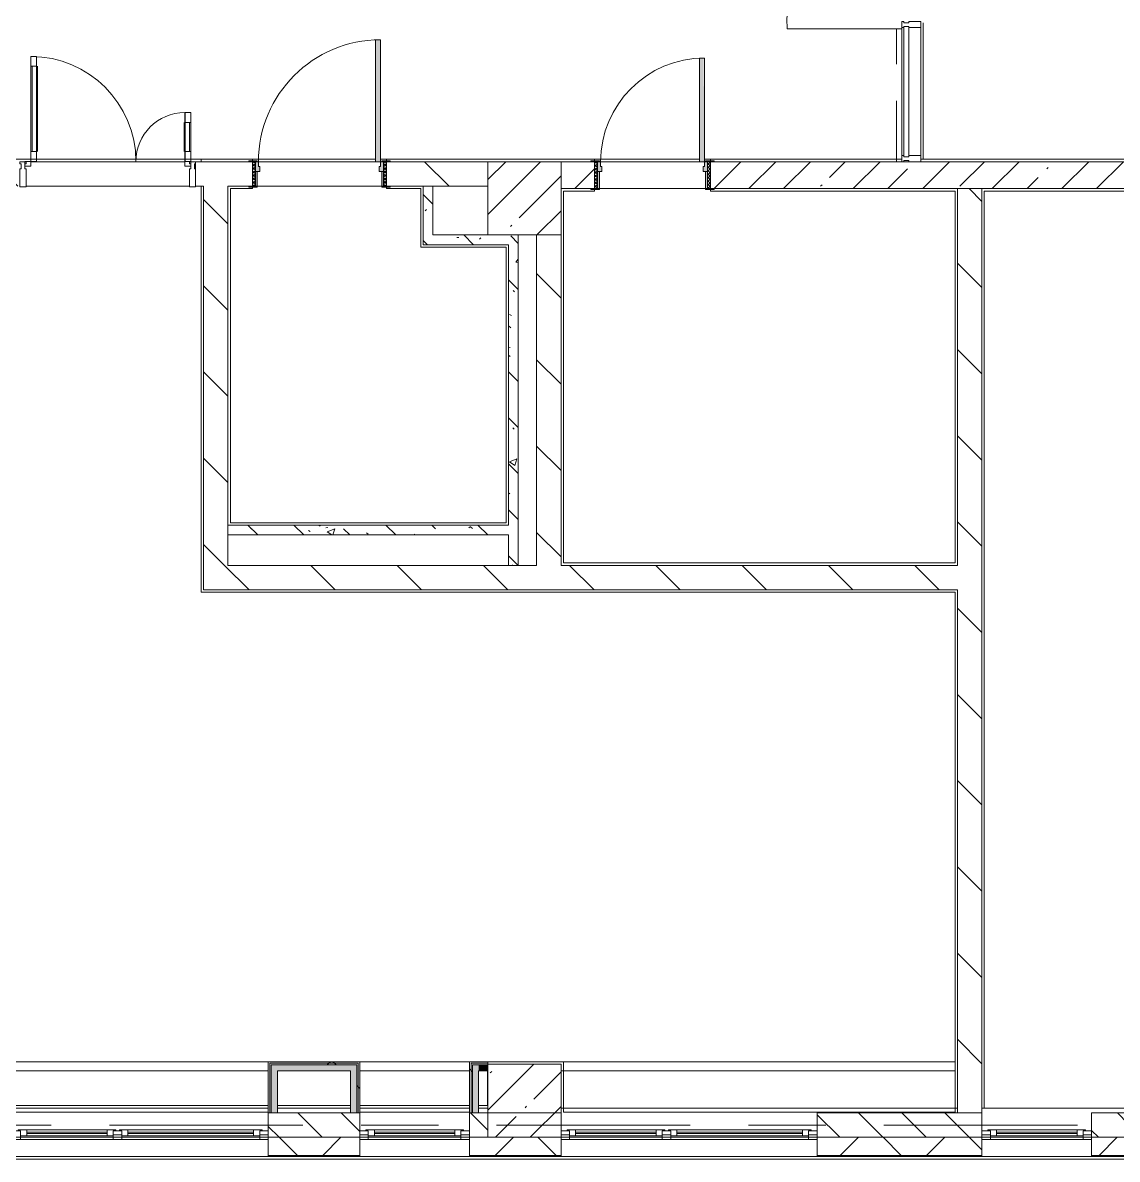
# Model space of a CAD drawing. Header units: millimetres. Extents: x 81425 to 274970, y -8553 to 29000.
# Drawn here: x 160808 to 169780, y -280 to 9040 of the extents above; entities that cross this region are included whole.
import ezdxf

# ---------------------------------------------------------------- set-up
doc = ezdxf.new("R2010")
doc.units = ezdxf.units.MM
doc.linetypes.add('200_ШТРИХ__ш1_п0_6_', pattern=[800, 500, -300])
doc.linetypes.add('Осевая', pattern=[3175, 635, -476.25, 1587.5, -476.25])
for name, color, linetype, lineweight, true_color in [('A-DETL-GENF-2', 7, 'Continuous', 5, 0xaaaaaa), ('A-DOOR-5', 7, 'Continuous', 5, 0xe2e2e2), ('A-DOOR-6', 7, 'Continuous', 5, 0xaaaaaa), ('A-DOOR-FRAM-3', 7, 'Continuous', 5, 0xe2e2e2), ('A-DOOR-FRAM-4', 7, 'Continuous', 5, 0xaaaaaa), ('A-FLOR-2', 7, 'Continuous', 5, 0xaaaaaa), ('I-WALL-1', 7, 'Continuous', 5, 0xe7e7e7), ('I-WALL-5', 7, 'Continuous', 5, 0x787878)]:
    doc.layers.add(name, color=color, linetype=linetype, lineweight=lineweight, true_color=true_color)
for name, color, linetype, lineweight in [('A-DETL-MBND-1', 7, '200_ШТРИХ__ш1_п0_6_', 9), ('A-GLAZ-3', 7, 'Continuous', 5), ('A-GLAZ-CURT-2', 7, 'Continuous', 5), ('A-GLAZ-CWMG-2', 7, 'Continuous', 5), ('A-WALL', 7, 'Continuous', 9), ('A-WALL-7', 7, 'Continuous', 5), ('I-WALL-3', 7, 'Continuous', 5), ('S-COLS-1', 7, 'Continuous', 5), ('Оси-2', 7, 'Осевая', 9)]:
    doc.layers.add(name, color=color, linetype=linetype, lineweight=lineweight)
pattern_1 = [(135, (147960.1, 0), (-353.553, -353.553), [])]
pattern_2 = [(135, (147960.1, 0), (-377.17, -377.17), [533.4, -88.9, 17.78, -88.9]), (135, (147960.1, 376.94), (-377.17, -377.17), []), (50, (147960.1, 0), (637.645, -55.787), [66.675, -733.425]), (355, (147960.1, 0), (-123.35, 668.7), [53.34, -586.74]), (100.451, (148013.2, -4.65), (514.299, 612.908), [56.665, -623.315]), (46.184, (147960.1, 177.8), (948.776, -147.15), [100.01, -1100.137]), (96.636, (148039.1, 165.5), (830.91, 865.997), [85, -934.973]), (351.184, (147960.1, 177.8), (830.92, 865.99), [80.01, -880.11]), (21, (148049, 133.35), (530.65, -357.928), [66.675, -733.425]), (326, (148049, 133.35), (216.308, 644.658), [53.34, -586.74]), (71.451, (148093.2, 103.5), (746.96, 286.724), [56.665, -623.315]), (37.5, (147960.08, 0), (10.8105, 295.9426), [16.764, -562.864, 16.764, -578.866, -588.962]), (37.5, (147960.08, 0), (10.8105, 295.9426), [-1175.258, 16.764, -572.198]), (7.5, (147960.08, 0), (233.869, 350.632), [16.764, -322.834, 16.764, -549.529, -224.472]), (7.5, (147960.08, 0), (233.869, 350.632), [-905.891, 16.764, -207.708]), (327.5, (147761.83, 0), (474.5678, -20.0513), [16.764, -205.486, 16.764, -676.656, -920.115]), (327.5, (147761.83, 0), (474.5678, -20.0513), [-915.67, 16.764, -903.351]), (317.5, (147672.93, 0), (518.452, 88.993), [16.764, -272.161, 16.764, -443.738, -653.415]), (317.5, (147672.93, 0), (518.452, 88.993), [-749.427, 16.764, -636.651])]
pattern_3 = [(45, (147960.08, 0), (-285.123, 285.123), []), (45, (148245.2, 0), (-285.123, 285.123), [504.031, -100.806, 16.764, -84.042])]
pattern_4 = [(45, (147960.1, 0), (-530.33, 530.33), []), (135, (147960.1, 0), (-530.33, -530.33), [])]

# ---------------------------------------------------------------- blocks, each defined once
blk = doc.blocks.new('120_Окно_СКБ_2Ст - 120_Окно_СКБ_2Ст 2100х2500 _мал створка справа_-22445857-1_8_3_птичка')
at = {"layer": 'A-GLAZ-3'}
for p, q in [((-1050, -127), (-1050, -57)), ((-1050, -57), (-980, -57)), ((1050, -57), (-1050, -57)), ((-980, -57), (-980, -127)), ((150, -87), (-980, -87)), ((-980, -87), (-980, -127)), ((-930, -137), (-930, -87)), ((100, -137), (100, -87)), ((150, -127), (150, -57)), ((150, -57), (220, -57)), ((150, -127), (150, -87)), ((220, -57), (220, -127)), ((980, -87), (220, -87)), ((220, -87), (220, -127)), ((270, -137), (270, -87)), ((930, -137), (930, -87)), ((980, -127), (980, -57)), ((980, -57), (1050, -57)), ((980, -127), (980, -87)), ((1050, -57), (1050, -127)), ((-980, -127), (-1050, -127)), ((-1050, -127), (-1000, -127)), ((-980, -127), (-1000, -127)), ((-1000, -127), (-1000, -137)), ((-1000, -137), (170, -137)), ((170, -137), (-1000, -137)), ((-930, -107), (100, -107)), ((100, -117), (-930, -117)), ((220, -127), (150, -127)), ((170, -127), (150, -127)), ((170, -127), (200, -127)), ((170, -137), (170, -127)), ((220, -127), (200, -127)), ((200, -127), (200, -137)), ((200, -137), (1000, -137)), ((1000, -137), (200, -137)), ((270, -107), (930, -107)), ((930, -117), (270, -117)), ((1050, -127), (980, -127)), ((1000, -127), (980, -127)), ((1000, -127), (1050, -127)), ((1000, -137), (1000, -127))]:
    blk.add_line(p, q, dxfattribs=at)
blk = doc.blocks.new('Прямоугольный импост - Импост структурный с накладкой - 160мм Темный-30756008-1_8_3_птичка')
at = {"layer": 'A-GLAZ-CWMG-2'}
for p, q in [((-50, 0), (-50, 17)), ((-50, 17), (0, 17)), ((-40, 0), (-50, 0)), ((-40, -40), (-40, 0)), ((0, 0), (-10, 0)), ((-10, 0), (-10, -40)), ((0, 17), (0, 0)), ((-50, -140), (-50, -40)), ((-50, -40), (-40, -40)), ((-10, -40), (0, -40)), ((0, -40), (0, -140)), ((0, -140), (-50, -140))]:
    blk.add_line(p, q, dxfattribs=at)
blk = doc.blocks.new('Системная панель - Стекло - 40мм-31920837-1_8_3_птичка')
at = {"layer": 'A-GLAZ-CURT-2'}
for p, q in [((535, 40), (-535, 40)), ((-535, 40), (-535, 0)), ((-535, 0), (535, 0)), ((535, 0), (535, 40))]:
    blk.add_line(p, q, dxfattribs=at)
blk = doc.blocks.new('Прямоугольный импост - Импост структурный с накладкой - 160мм Темный-31920697-1_8_3_птичка')
at = {"layer": 'A-GLAZ-CWMG-2'}
for p, q in [((20053.3, 7950), (20053.3, 9000)), ((20210.3, 7950), (20210.3, 9000))]:
    blk.add_line(p, q, dxfattribs=at)
blk = doc.blocks.new('Прямоугольный импост - Импост структурный с накладкой - 160мм Темный-30755591-1_8_3_птичка')
at = {"layer": 'A-GLAZ-CWMG-2'}
for p, q in [((-25, 0), (-25, 17)), ((-25, 17), (25, 17)), ((-15, 0), (-25, 0)), ((-15, -40), (-15, 0)), ((25, 0), (15, 0)), ((15, 0), (15, -40)), ((25, 17), (25, 0)), ((-25, -140), (-25, -40)), ((-25, -40), (-15, -40)), ((15, -40), (25, -40)), ((25, -40), (25, -140)), ((25, -140), (-25, -140))]:
    blk.add_line(p, q, dxfattribs=at)
blk = doc.blocks.new('120_Окно_СКБ_1Ст - 120_Окно_СКБ_1Ст 900х2500_h_-V85-1_8_3_птичка')
at = {"layer": 'A-GLAZ-3'}
for p, q in [((-450, -127), (-450, -57)), ((-450, -57), (-380, -57)), ((450, -57), (-450, -57)), ((-380, -57), (-380, -127)), ((380, -87), (-380, -87)), ((-380, -87), (-380, -127)), ((-330, -137), (-330, -87)), ((330, -137), (330, -87)), ((380, -127), (380, -57)), ((380, -57), (450, -57)), ((380, -127), (380, -87)), ((450, -57), (450, -127)), ((-380, -127), (-450, -127)), ((-450, -127), (-400, -127)), ((-380, -127), (-400, -127)), ((-400, -127), (-400, -137)), ((-400, -137), (400, -137)), ((400, -137), (-400, -137)), ((-330, -107), (330, -107)), ((330, -117), (-330, -117)), ((450, -127), (380, -127)), ((400, -127), (380, -127)), ((400, -127), (450, -127)), ((400, -137), (400, -127))]:
    blk.add_line(p, q, dxfattribs=at)
blk = doc.blocks.new('BSC_Колонна _Прямоугольная - 600х600-V175-1_8_3_птичка')
at = {"layer": 'S-COLS-1'}
h = blk.add_hatch(dxfattribs=at)
h.set_pattern_fill('FP_190', color=256, style=0, pattern_type=2)
h.set_pattern_definition([(45, (-16960, -7600), (-285.123, 285.123), []), (45, (-16674.88, -7600), (-285.123, 285.123), [504.031, -100.806, 16.764, -84.042])])
h.paths.add_polyline_path([(100, -300), (300, -300), (300, 300), (-300, 300), (-300, -300)])
for p, q in [((300, 300), (-300, 300)), ((-300, 300), (-300, -300)), ((300, -300), (300, 300)), ((-300, -300), (300, -300))]:
    blk.add_line(p, q, dxfattribs=at)
blk = doc.blocks.new('110_Дверь_СКБ_1Ст_Внутренняя1 - Д-7_л__950x2100h_Туалет-21784696-1_8_3_птичка')
at = {"layer": 'A-DOOR-5'}
h = blk.add_hatch(color=256, dxfattribs=at)
h.paths.add_polyline_path([(-422.5, 30), (-402.5, 30), (-402.5, 70), (-412.5, 70), (-412.5, 110), (-437.5, 108), (-437.5, 30)])
h.paths.add_polyline_path([(447.5, 30), (462.5, 30), (462.5, 110), (437.5, 110), (437.5, 70), (427.5, 70), (427.5, 30), (437.5, 30)])
at = {"layer": 'A-DOOR-6'}
h = blk.add_hatch(dxfattribs=at)
h.set_pattern_fill('FP_132', color=256, style=0, pattern_type=2)
h.set_pattern_definition([(135, (1826.41, 174.685), (-14.14214, -14.14214), []), (225, (1826.41, 174.685), (14.14214, -14.14214), [])])
h.paths.add_polyline_path([(473.5, -110), (487.5, -110), (487.5, 110), (462.5, 110), (462.5, -110)])
at = {"layer": 'A-DOOR-FRAM-3'}
for points in [[(437.5, 110), (431.8, 960), (397.5, 960), (397.5, 110)], [(-462.5, 110), (-422.5, 110), (-422.5, 118), (-492.5, 117.6), (-492.5, 110), (-477.4, 110)], [(487.5, 110), (517.5, 110), (517.5, 118), (447.5, 118), (447.5, 110), (473.5, 110)], [(-422.5, -110), (-422.5, 30), (-437.5, 30), (-437.5, -110)], [(462.5, -110), (462.5, 30), (447.5, 30), (447.5, -110)], [(-462.5, -118), (-422.5, -118), (-422.5, -110), (-492.5, -110), (-492.5, -118)], [(517.5, -118), (517.5, -110), (447.5, -110), (447.5, -118), (487.5, -118)]]:
    blk.add_hatch(color=256, dxfattribs=at).paths.add_polyline_path(points)
at = {"layer": 'A-DOOR-FRAM-4'}
h = blk.add_hatch(dxfattribs=at)
h.set_pattern_fill('FP_133', color=256, style=0, pattern_type=2)
h.set_pattern_definition([(45, (-296.384, 174.685), (-14.1421, 14.1421), []), (135, (-296.384, 174.685), (-14.1421, -14.1421), [])])
h.paths.add_polyline_path([(-462.5, -110), (-437.5, -110), (-437.5, 110), (-462.5, 108)])
at = {"layer": 'A-DOOR-6'}
for p, q in [((437.5, 960), (397.5, 960)), ((397.5, 960), (397.5, 110)), ((437.5, 110), (437.5, 960)), ((397.5, 110), (437.5, 110))]:
    blk.add_line(p, q, dxfattribs=at)
blk.add_arc((437.5, 110), 850, 90, 180, dxfattribs=at)
at = {"layer": 'A-DOOR-FRAM-4'}
for p, q in [((-422.5, 118), (-492.5, 118)), ((-492.5, 118), (-492.5, 110)), ((-492.5, 110), (-422.5, 110)), ((-437.5, 110), (-462.5, 110)), ((-462.5, 110), (-462.5, -110)), ((-412.5, 110), (-437.5, 110)), ((-437.5, 110), (-437.5, 30)), ((-437.5, -110), (-437.5, 110)), ((-422.5, 110), (-437.5, 110)), ((-437.5, 110), (-437.5, 109)), ((-437.5, 109), (-422.5, 109)), ((-422.5, 110), (-422.5, 118)), ((-422.5, 109), (-422.5, 110)), ((-412.5, 70), (-412.5, 110)), ((437.5, 110), (437.5, 70)), ((462.5, 110), (437.5, 110)), ((517.5, 118), (447.5, 118)), ((447.5, 118), (447.5, 110)), ((462.5, 110), (447.5, 110)), ((447.5, 110), (447.5, 109)), ((447.5, 110), (517.5, 110)), ((447.5, 109), (462.5, 109)), ((462.5, 30), (462.5, 110)), ((487.5, 110), (462.5, 110)), ((462.5, 110), (462.5, -110)), ((462.5, 109), (462.5, 110)), ((487.5, -110), (487.5, 110)), ((517.5, 110), (517.5, 118)), ((-437.5, 30), (-402.5, 30)), ((-422.5, 30), (-437.5, 30)), ((-437.5, 30), (-437.5, -110)), ((-422.5, -110), (-422.5, 30)), ((-402.5, 70), (-412.5, 70)), ((-402.5, 30), (-402.5, 70)), ((437.5, 70), (427.5, 70)), ((427.5, 70), (427.5, 30)), ((427.5, 30), (462.5, 30)), ((462.5, 30), (447.5, 30)), ((447.5, 30), (447.5, -110)), ((462.5, -110), (462.5, 30)), ((-422.5, -110), (-492.5, -110)), ((-492.5, -110), (-492.5, -118)), ((-492.5, -118), (-422.5, -118)), ((-462.5, -110), (-437.5, -110)), ((-437.5, -110), (-422.5, -110)), ((-422.5, -118), (-422.5, -110)), ((447.5, -110), (462.5, -110)), ((517.5, -110), (447.5, -110)), ((447.5, -110), (447.5, -118)), ((447.5, -118), (517.5, -118)), ((462.5, -110), (487.5, -110)), ((517.5, -118), (517.5, -110))]:
    blk.add_line(p, q, dxfattribs=at)
blk = doc.blocks.new('110_Дверь_СКБ_1Ст_Внутренняя1 - Д-4 1100x2100h_су мгн-V185-1_8_3_птичка')
at = {"layer": 'A-DOOR-5'}
h = blk.add_hatch(color=256, dxfattribs=at)
h.paths.add_polyline_path([(512.5, 20), (537.5, 20), (537.5, 100), (512.5, 100), (512.5, 60), (502.5, 60), (502.5, 20)])
h.paths.add_polyline_path([(-477.5, 20), (-477.5, 60), (-487.5, 60), (-487.5, 100), (-512.5, 100), (-512.5, 20), (-487.5, 20)])
at = {"layer": 'A-DOOR-6'}
h = blk.add_hatch(dxfattribs=at)
h.set_pattern_fill('FP_121', color=256, style=0, pattern_type=2)
h.set_pattern_definition([(135, (1751.41, 164.685), (-14.14214, -14.14214), []), (225, (1751.41, 164.685), (14.14214, -14.14214), [])])
h.paths.add_polyline_path([(562.5, -100), (562.5, 100), (537.5, 100), (537.5, -100)])
at = {"layer": 'A-DOOR-FRAM-3'}
for points in [[(512.5, 100), (512.5, 1100), (472.5, 1100), (472.5, 100)], [(-523, 100), (-497.5, 100), (-497.5, 108), (-567.5, 108), (-567.5, 100), (-537.5, 100)], [(537.5, 100), (592.5, 100), (592.5, 108), (522.5, 108), (522.5, 100)], [(-497.5, -100), (-497.5, 20), (-512.5, 20), (-512.5, -100)], [(522.5, -100), (537.5, -100), (537.5, 20), (522.5, 20)], [(-519.7, -108), (-497.5, -108), (-497.5, -100), (-567.5, -100), (-567.5, -108), (-536.7, -108)], [(562.5, -108), (592.5, -108), (592.5, -100), (522.5, -100), (522.5, -108), (537.5, -108)]]:
    blk.add_hatch(color=256, dxfattribs=at).paths.add_polyline_path(points)
at = {"layer": 'A-DOOR-FRAM-4'}
h = blk.add_hatch(dxfattribs=at)
h.set_pattern_fill('FP_122', color=256, style=0, pattern_type=2)
h.set_pattern_definition([(45, (-371.384, 164.685), (-14.1421, 14.1421), []), (135, (-371.384, 164.685), (-14.1421, -14.1421), [])])
h.paths.add_polyline_path([(-536.2, -100), (-512.5, -100), (-512.5, 100), (-537.5, 100), (-537.5, -100)])
at = {"layer": 'A-DOOR-6'}
for p, q in [((512.5, 1100), (472.5, 1100)), ((472.5, 1100), (472.5, 100)), ((512.5, 100), (512.5, 1100)), ((472.5, 100), (512.5, 100))]:
    blk.add_line(p, q, dxfattribs=at)
blk.add_arc((512.5, 100), 1000, 90, 180, dxfattribs=at)
at = {"layer": 'A-DOOR-FRAM-4'}
for p, q in [((-497.5, 108), (-567.5, 108)), ((-567.5, 108), (-567.5, 100)), ((-567.5, 100), (-497.5, 100)), ((-512.5, 100), (-537.5, 100)), ((-537.5, 100), (-537.5, -100)), ((-487.5, 100), (-512.5, 100)), ((-512.5, 100), (-512.5, 20)), ((-512.5, -100), (-512.5, 100)), ((-497.5, 100), (-512.5, 100)), ((-512.5, 100), (-512.5, 99)), ((-512.5, 99), (-497.5, 99)), ((-497.5, 100), (-497.5, 108)), ((-497.5, 99), (-497.5, 100)), ((-487.5, 60), (-487.5, 100)), ((512.5, 100), (512.5, 60)), ((537.5, 100), (512.5, 100)), ((592.5, 108), (522.5, 108)), ((522.5, 108), (522.5, 100)), ((537.5, 100), (522.5, 100)), ((522.5, 100), (522.5, 99)), ((522.5, 100), (592.5, 100)), ((522.5, 99), (537.5, 99)), ((537.5, 20), (537.5, 100)), ((562.5, 100), (537.5, 100)), ((537.5, 100), (537.5, -100)), ((537.5, 99), (537.5, 100)), ((562.5, -100), (562.5, 100)), ((592.5, 100), (592.5, 108)), ((-512.5, 20), (-477.5, 20)), ((-497.5, 20), (-512.5, 20)), ((-512.5, 20), (-512.5, -100)), ((-497.5, -100), (-497.5, 20)), ((-477.5, 60), (-487.5, 60)), ((-477.5, 20), (-477.5, 60)), ((512.5, 60), (502.5, 60)), ((502.5, 60), (502.5, 20)), ((502.5, 20), (537.5, 20)), ((537.5, 20), (522.5, 20)), ((522.5, 20), (522.5, -100)), ((537.5, -100), (537.5, 20)), ((-497.5, -100), (-567.5, -100)), ((-567.5, -100), (-567.5, -108)), ((-567.5, -108), (-497.5, -108)), ((-537.5, -100), (-512.5, -100)), ((-512.5, -100), (-497.5, -100)), ((-497.5, -108), (-497.5, -100)), ((522.5, -100), (537.5, -100)), ((592.5, -100), (522.5, -100)), ((522.5, -100), (522.5, -108)), ((522.5, -108), (592.5, -108)), ((537.5, -100), (562.5, -100)), ((592.5, -108), (592.5, -100))]:
    blk.add_line(p, q, dxfattribs=at)
blk = doc.blocks.new('Прямоугольный импост - Импост структурный с накладкой - 190мм-32633035-1_8_3_птичка')
at = {"layer": 'A-GLAZ-CWMG-2'}
for p, q in [((-50, 40), (-50, 190)), ((-50, 190), (0, 190)), ((0, 190), (0, 40)), ((-40, 40), (-50, 40)), ((-50, -17), (-50, 0)), ((-50, 0), (-40, 0)), ((-40, 0), (-40, 40)), ((-10, 40), (-10, 0)), ((0, 40), (-10, 40)), ((-10, 0), (0, 0)), ((0, 0), (0, -17)), ((0, -17), (-50, -17))]:
    blk.add_line(p, q, dxfattribs=at)
blk = doc.blocks.new('Дверь_Витражная_остекление_ - ВВ-6 остекление-32633143-1_8_3_птичка')
at = {"layer": 'A-DETL-GENF-2'}
for p, q in [((-630, 880), (-585, 880)), ((-630, 880), (-630, 20)), ((-585, 880), (-630, 880)), ((-630, 880), (-630, 20)), ((-585, 880), (-585, 20)), ((-585, 20), (-585, 880)), ((-630, 800), (-585, 800)), ((-620, 800), (-620, 100)), ((-576, 800), (-576, 100)), ((680, 420), (635, 420)), ((635, 420), (635, 20)), ((680, 420), (635, 420)), ((635, 420), (635, 20)), ((680, 420), (680, 20)), ((680, 20), (680, 420)), ((626, 340), (626, 100)), ((680, 340), (635, 340)), ((670, 340), (670, 100)), ((-630, 100), (-585, 100)), ((680, 100), (635, 100)), ((-585, 20), (-630, 20)), ((-630, 20), (-585, 20))]:
    blk.add_line(p, q, dxfattribs=at)
at = {"layer": 'A-DOOR-6'}
for p, q in [((-630, 880), (-630, 20)), ((630, 420), (630, 20)), ((-630, 20), (-680, 20)), ((-680, 20), (-680, -20)), ((-630, -20), (-630, 20)), ((680, 20), (630, 20)), ((630, 20), (630, -20)), ((680, -20), (680, 20)), ((-680, -20), (-630, -20)), ((630, -20), (680, -20))]:
    blk.add_line(p, q, dxfattribs=at)
for centre, radius, start, end in [((-630, 20), 860, 360, 90), ((630, 20), 400, 90, 180)]:
    blk.add_arc(centre, radius, start, end, dxfattribs=at)
blk = doc.blocks.new('Прямоугольный импост - Импост структурный с накладкой - 190мм-33226183-1_8_3_птичка')
at = {"layer": 'A-GLAZ-CWMG-2'}
for p, q in [((0, 190), (-50, 190)), ((-50, 190), (-50, 40)), ((0, 40), (0, 190)), ((-50, 40), (-40, 40)), ((-40, 0), (-50, 0)), ((-50, 0), (-50, -17)), ((-40, 40), (-40, 0)), ((-10, 0), (-10, 40)), ((-10, 40), (0, 40)), ((0, 0), (-10, 0)), ((0, -17), (0, 0)), ((-50, -17), (0, -17))]:
    blk.add_line(p, q, dxfattribs=at)
blk = doc.blocks.new('Зашивка приборов отопления19 - Зашивка приборов отопления-33282289-1_8_3_птичка')
at = {"layer": 'A-WALL-7'}
for p, q in [((12140, 520), (10058.6, 520)), ((10058.6, 520), (10058.6, 445)), ((10058.6, 445), (12140, 445)), ((12140, 445), (10060.9, 445)), ((10060.9, 445), (10060.9, 105)), ((10060.9, 105), (12140, 105))]:
    blk.add_line(p, q, dxfattribs=at)
blk = doc.blocks.new('Зашивка приборов отопления20 - Зашивка приборов отопления-33282357-1_8_3_птичка')
at = {"layer": 'A-WALL-7'}
for p, q in [((10960, 520), (10060, 520)), ((10060, 445), (10960, 445)), ((10960, 445), (10060.9, 445)), ((10060.9, 445), (10060.9, 105)), ((10060.9, 105), (10960, 105))]:
    blk.add_line(p, q, dxfattribs=at)
blk = doc.blocks.new('Зашивка приборов отопления21 - Зашивка приборов отопления-33282451-1_8_3_птичка')
at = {"layer": 'A-WALL-7'}
for p, q in [((13270.9, 520), (10060, 520)), ((10060, 520), (10060, 445)), ((13270.9, 445), (13270.9, 520)), ((10060, 445), (13270.9, 445)), ((13270.9, 445), (10060.9, 445)), ((10060.9, 445), (10060.9, 105)), ((13270.9, 105), (13270.9, 445)), ((10060.9, 105), (13270.9, 105))]:
    blk.add_line(p, q, dxfattribs=at)

msp = doc.modelspace()

# ---------------------------------------------------------------- hatches: boundary and pattern name
at = {"layer": 'A-WALL-7'}
h = msp.add_hatch(dxfattribs=at)
h.set_pattern_fill('FP_94', color=256, style=0, pattern_type=2)
h.set_pattern_definition([(135, (147960.08, 0), (-176.7767, -176.7767), [])])
h.paths.add_polyline_path([(154790.1, -100), (155620.1, -100), (155620.1, 100), (154790.1, 100), (154790.1, -80)])
h.paths.add_polyline_path([(169870.1, -100), (169870.1, 100), (169570.1, 100), (169570.1, -100)])
h.paths.add_polyline_path([(175270.1, -100), (176269.8, -100), (176269.8, 100), (175270.1, 100), (175270.1, -80)])
h.paths.add_polyline_path([(157119.8, -100), (157870.1, -100), (157870.1, 100), (157119.8, 100), (157119.8, -80)])
h.paths.add_polyline_path([(160120.1, -100), (160120.1, 100), (159970.1, 100), (159970.1, -100)])
h.paths.add_polyline_path([(168450.1, -100), (168670.1, -100), (168670.1, 100), (167320.1, 100), (167320.1, -100), (167355.3, -100)])
h.paths.add_polyline_path([(174370.1, -100), (174370.1, 100), (174120.1, 100), (174120.1, -100)])
h.paths.add_polyline_path([(163570.1, -100), (163570.1, 100), (162820.1, 100), (162820.1, -100)])
h.paths.add_polyline_path([(164470.1, -100), (164620.1, -94.4), (164620.1, 100), (164470.1, 100), (164470.1, -80)])
h.paths.add_polyline_path([(170595.1, -100), (170595.1, 100), (170470.1, 100), (170470.1, -100)])
h.paths.add_polyline_path([(173395.1, -100), (173520.1, -100), (173520.1, 100), (173395.1, 100), (173395.1, -80)])
h = msp.add_hatch(dxfattribs=at)
h.set_pattern_fill('FP_83', color=256, style=0, pattern_type=2)
h.set_pattern_definition([(45, (147960.1, 0), (-353.5534, 353.5534), []), (135, (147960.1, 0), (-353.5534, -353.5534), [])])
h.paths.add_polyline_path([(223653.9, -250), (223660.1, -250), (223660.1, -100), (221940.1, -100), (221940.1, -250), (223652.1, -250)])
h.paths.add_polyline_path([(215688, -250), (218620.1, -250), (218620.1, -100), (215020.1, -100), (215020.1, -250)])
h.paths.add_polyline_path([(220196.1, -250), (220240.1, -250), (220240.1, -100), (219520.1, -101.8), (219520.1, -250), (220040.1, -250)])
h.paths.add_polyline_path([(209570.1, -250), (209570.1, -100), (208870.1, -100), (208870.1, -250), (209181.7, -250)])
h.paths.add_polyline_path([(211670.1, -250), (212220.1, -250), (212220.1, -100), (211670.1, -100), (211670.1, -121.3)])
h.paths.add_polyline_path([(207970.1, -250), (207970.1, -100), (207220.1, -100), (207220.1, -250)])
h.paths.add_polyline_path([(205120.1, -250), (205120.1, -100), (204370.1, -100), (204370.1, -250), (204534.3, -250)])
h.paths.add_polyline_path([(213120.1, -250), (214120.1, -250), (214120.1, -100), (213120.1, -100), (213120.1, -118)])
h.paths.add_polyline_path([(199831.6, -250), (201270.1, -250), (201270.1, -100), (199831.6, -100), (199831.6, -150.7)])
h.paths.add_polyline_path([(197731.6, -250), (197731.6, -100), (197020.1, -100), (197020.1, -250), (197098.5, -250)])
h.paths.add_polyline_path([(196120.1, -250), (196120.1, -100), (195370.1, -100), (195370.1, -250)])
h.paths.add_polyline_path([(192270.1, -250), (192270.1, -100), (190697.6, -100), (190697.6, -250), (191521.6, -250)])
h.paths.add_polyline_path([(188597.6, -250), (188597.6, -100), (187900.1, -100), (187900.1, -250)])
h.paths.add_polyline_path([(187000.1, -250), (187000.1, -100), (185950.1, -100), (185950.1, -250), (186874.3, -250)])
h.paths.add_polyline_path([(185050.1, -250), (185050.1, -100), (183930.1, -100), (183930.1, -250), (185015.3, -250)])
h.paths.add_polyline_path([(181830.1, -250), (181830.1, -100), (180970.1, -100), (180970.1, -250)])
h.paths.add_polyline_path([(178170.1, -250), (178170.1, -100), (177169.8, -100), (177169.8, -250), (177579.5, -250)])
h.paths.add_polyline_path([(176269.8, -250), (176269.8, -100), (175270.1, -100), (175270.1, -250)])
h.paths.add_polyline_path([(169570.1, -250), (170595.1, -250), (170595.1, -100), (169570.1, -100), (169570.1, -226)])
h.paths.add_polyline_path([(163570.1, -250), (163570.1, -100), (162820.1, -100), (162820.1, -250)])
h.paths.add_polyline_path([(174370.1, -250), (174370.1, -100), (173395.1, -100), (173395.1, -250), (173861.6, -250)])
h.paths.add_polyline_path([(164470.1, -250), (165220.1, -250), (165220.1, -100), (164470.1, -100), (164470.1, -238.7)])
h.paths.add_polyline_path([(167320.1, -250), (168670.1, -250), (168670.1, -100), (167320.1, -100), (167320.1, -231.6)])
h.paths.add_polyline_path([(148765.8, -250), (151690.1, -250), (151690.1, -100), (147700.1, -100), (147700.1, -250), (148070.1, -250)])
h.paths.add_polyline_path([(155620.1, -250), (156219.8, -250), (156219.8, -100), (154790.1, -100), (154790.1, -250), (155272.1, -250)])
h.paths.add_polyline_path([(159970.1, -250), (160720.1, -248), (160720.1, -100), (159970.1, -100), (159970.1, -249.9)])
h.paths.add_polyline_path([(157870.1, -250), (157870.1, -100), (157119.8, -100), (157119.8, -250), (157131, -250)])
at = {"layer": 'I-WALL-1'}
for points in [[(162845.1, 100), (162895.1, 100), (162895.1, 495), (162845.1, 495), (162845.1, 120)], [(162895.1, 445), (163545.1, 445), (163545.1, 495), (162895.1, 495)], [(164497.4, 100), (164545.1, 100), (164545.1, 495), (164495.1, 495), (164495.1, 100)], [(164620.1, 445), (164618.7, 495), (164545.1, 495), (164545.1, 445), (164618.7, 445)], [(163545.1, 100), (163545.1, 445), (163495.1, 445), (163495.1, 100)]]:
    msp.add_hatch(color=256, dxfattribs=at).paths.add_polyline_path(points)
at = {"layer": 'I-WALL-3'}
h = msp.add_hatch(dxfattribs=at)
h.set_pattern_fill('FP_93', color=256, style=0, pattern_type=2)
h.set_pattern_definition(pattern_1)
h.paths.add_polyline_path([(160720.1, 7700), (160785.1, 7700), (160785.1, 7900), (160720.1, 7900)])
h.paths.add_polyline_path([(162290.1, 7700), (162690.1, 7700), (162690.1, 7900), (162225.1, 7894.4), (162225.1, 7700), (162270.1, 7700)])
h.paths.add_polyline_path([(163820.1, 7700), (164620.1, 7700), (164620.1, 7900), (163790.1, 7900), (163790.1, 7700)])
h = msp.add_hatch(dxfattribs=at)
h.set_pattern_fill('FP_63', color=256, style=0, pattern_type=2)
h.set_pattern_definition(pattern_3)
h.paths.add_polyline_path([(168000.3, 7680), (169870.1, 7680), (169870.1, 7900), (166445.1, 7900), (166445.1, 7680), (167355.3, 7680)])
h.paths.add_polyline_path([(165220.1, 7680), (165495.1, 7680), (165495.1, 7900), (165220.1, 7900), (165220.1, 7841.3)])
h = msp.add_hatch(dxfattribs=at)
h.set_pattern_fill('FP_93', color=256, style=0, pattern_type=2)
h.set_pattern_definition(pattern_1)
h.paths.add_polyline_path([(162490.1, 4590), (162490.1, 7700), (162290.1, 7700), (162290.1, 4590), (162357.5, 4590)])
h = msp.add_hatch(dxfattribs=at)
h.set_pattern_fill('FP_93', color=256, style=0, pattern_type=2)
h.set_pattern_definition(pattern_1)
h.paths.add_polyline_path([(168670.1, 100), (168670.1, 7680), (168470.1, 7680), (168470.1, 100)])
h = msp.add_hatch(dxfattribs=at)
h.set_pattern_fill('FP_93', color=256, style=0, pattern_type=2)
h.set_pattern_definition(pattern_1)
h.paths.add_polyline_path([(165020.1, 4590), (165220.1, 4590), (165220.1, 7300), (165020.1, 7300), (165020.1, 4610)])
h = msp.add_hatch(dxfattribs=at)
h.set_pattern_fill('FP_93', color=256, style=0, pattern_type=2)
h.set_pattern_definition(pattern_1)
h.paths.add_polyline_path([(168450.1, 4390), (168470.1, 4390), (168470.1, 4590), (162290.1, 4590), (162290.1, 4390), (167355.3, 4390)])
h = msp.add_hatch(dxfattribs=at)
h.set_pattern_fill('FP_199', color=256, style=0, pattern_type=2)
h.set_pattern_definition(pattern_4)
h.paths.add_polyline_path([(162832.6, 507.5), (163570.1, 507.5), (163570.1, 520), (162832.6, 520)])
h = msp.add_hatch(dxfattribs=at)
h.set_pattern_fill('FP_199', color=256, style=0, pattern_type=2)
h.set_pattern_definition(pattern_4)
h.paths.add_polyline_path([(163557.6, 495), (163557.6, 507.5), (162845.1, 507.5), (162845.1, 495), (163545.1, 495)])
h = msp.add_hatch(dxfattribs=at)
h.set_pattern_fill('FP_199', color=256, style=0, pattern_type=2)
h.set_pattern_definition(pattern_4)
h.paths.add_polyline_path([(163557.6, 100), (163557.6, 495), (163545.1, 495), (163545.1, 100)])
h = msp.add_hatch(dxfattribs=at)
h.set_pattern_fill('FP_199', color=256, style=0, pattern_type=2)
h.set_pattern_definition(pattern_4)
h.paths.add_polyline_path([(163570.1, 100), (163570.1, 507.5), (163557.6, 507.5), (163557.6, 100)])
h = msp.add_hatch(dxfattribs=at)
h.set_pattern_fill('FP_199', color=256, style=0, pattern_type=2)
h.set_pattern_definition(pattern_4)
h.paths.add_polyline_path([(164481, 100), (164482.6, 100), (164482.6, 520), (164470.1, 520), (164470.1, 100)])
h = msp.add_hatch(dxfattribs=at)
h.set_pattern_fill('FP_199', color=256, style=0, pattern_type=2)
h.set_pattern_definition(pattern_4)
h.paths.add_polyline_path([(164495.1, 100), (164495.1, 507.5), (164482.6, 507.5), (164482.6, 100)])
at = {"layer": 'I-WALL-5'}
h = msp.add_hatch(dxfattribs=at)
h.set_pattern_fill('FP_92', color=256, style=0, pattern_type=2)
h.set_pattern_definition(pattern_2)
h.paths.add_polyline_path([(164170.1, 7220), (164170.1, 7700), (164090.1, 7700), (164090.1, 7220)])
h = msp.add_hatch(dxfattribs=at)
h.set_pattern_fill('FP_92', color=256, style=0, pattern_type=2)
h.set_pattern_definition(pattern_2)
h.paths.add_polyline_path([(164170.1, 7220), (164790.1, 7220), (164790.1, 7300), (164170.1, 7300), (164170.1, 7274)])
h = msp.add_hatch(dxfattribs=at)
h.set_pattern_fill('FP_92', color=256, style=0, pattern_type=2)
h.set_pattern_definition(pattern_2)
h.paths.add_polyline_path([(164870.1, 4590), (164870.1, 7300), (164790.1, 7300), (164790.1, 4590)])
h = msp.add_hatch(dxfattribs=at)
h.set_pattern_fill('FP_92', color=256, style=0, pattern_type=2)
h.set_pattern_definition(pattern_2)
h.paths.add_polyline_path([(164790.1, 4840), (164790.1, 4920), (162490.1, 4920), (162490.1, 4840), (164770.1, 4840)])
at = {"layer": 'S-COLS-1'}
h = msp.add_hatch(dxfattribs=at)
h.set_pattern_fill('FP_63', color=256, style=0, pattern_type=2)
h.set_pattern_definition(pattern_3)
h.paths.add_polyline_path([(164785.5, -100), (165220.1, -100), (165220.1, 500), (164620.1, 500), (164620.1, -100)])

# ---------------------------------------------------------------- linework, layer by layer
at = {"layer": 'A-DETL-MBND-1'}
msp.add_line((167970.1, 7900), (167970.1, 8991.3), dxfattribs=at)
at = {"layer": 'A-FLOR-2'}
for p, q in [((167073.3, 8991.3), (168013.3, 8991.3)), ((168190.1, 9040), (168190.1, 7920)), ((150953.3, 7920), (163700.1, 7920)), ((162270.1, 7900), (162270.1, 7920)), ((162690.1, 7920), (162690.1, 7908)), ((163740.1, 7920), (166355.1, 7920)), ((163790.1, 7908), (163790.1, 7920)), ((165495.1, 7920), (165495.1, 7908)), ((166395.1, 7920), (168013.3, 7920)), ((166445.1, 7908), (166445.1, 7920)), ((168170.3, 7920), (178170.1, 7920)), ((162270.1, 4370), (162270.1, 7700)), ((162690.1, 7680), (162510.1, 7680)), ((162510.1, 7680), (162510.1, 4940)), ((162690.1, 7692), (162690.1, 7680)), ((163790.1, 7680), (163790.1, 7692)), ((164070.1, 7680), (163790.1, 7680)), ((164070.1, 7200), (164070.1, 7680)), ((165495.1, 7660), (165240.1, 7660)), ((165240.1, 7660), (165240.1, 4610)), ((165495.1, 7672), (165495.1, 7660)), ((166445.1, 7660), (166445.1, 7672)), ((168450.1, 7660), (166445.1, 7660)), ((168450.1, 4610), (168450.1, 7660)), ((169850.1, 7660), (168690.1, 7660)), ((168690.1, 7660), (168690.1, 140)), ((164770.1, 7200), (164070.1, 7200)), ((164770.1, 4940), (164770.1, 7200)), ((162510.1, 4940), (164770.1, 4940)), ((165240.1, 4610), (168450.1, 4610)), ((168450.1, 4370), (162270.1, 4370)), ((168450.1, 520), (168450.1, 4370)), ((164620.1, 520), (165239.2, 520)), ((162820.1, 445), (160740.1, 445)), ((164470.1, 445), (163570.1, 445)), ((164618.7, 160.3), (164618.7, 445)), ((168450.1, 445), (165220.1, 445)), ((168450.1, 140), (168450.1, 445)), ((160740.1, 160.3), (162820.1, 160.3)), ((162895.1, 160.3), (163495.1, 160.3)), ((163570.1, 160.3), (164470.1, 160.3)), ((164545.1, 160.3), (164618.7, 160.3))]:
    msp.add_line(p, q, dxfattribs=at)
msp.add_arc((168017, 9041.3), 945, 107.75279, 183.03294, dxfattribs=at)
at = {"layer": 'A-WALL'}
for p, q in [((164170.1, 7700), (164090.1, 7700)), ((168670.1, 7680), (168470.1, 7680)), ((162490.1, 4920), (162490.1, 4840)), ((164790.1, 4590), (164870.1, 4590)), ((162832.6, 507.5), (162832.6, 100)), ((163557.6, 507.5), (162832.6, 507.5)), ((162845.1, 495), (162845.1, 100)), ((163545.1, 495), (162845.1, 495)), ((163545.1, 100), (163545.1, 495)), ((163557.6, 100), (163557.6, 507.5)), ((164482.6, 507.5), (164482.6, 100)), ((164620.1, 507.5), (164482.6, 507.5)), ((164495.1, 495), (164495.1, 100)), ((164620.1, 495), (164495.1, 495)), ((168470.1, 100), (168670.1, 100)), ((163570.1, -100), (162820.1, -100)), ((165220.1, -100), (164470.1, -100)), ((168670.1, -100), (167320.1, -100)), ((169870.1, -100), (169570.1, -100)), ((162820.1, -250), (163570.1, -250)), ((162820.1, -253), (163570.1, -253)), ((164470.1, -250), (165220.1, -250)), ((164470.1, -253), (165220.1, -253)), ((167320.1, -250), (168670.1, -250)), ((167320.1, -253), (168670.1, -253)), ((169570.1, -250), (170595.1, -250)), ((169570.1, -253), (170595.1, -253))]:
    msp.add_line(p, q, dxfattribs=at)
at = {"layer": 'A-WALL-7'}
for p, q in [((162820.1, 100), (162820.1, -258)), ((163495.1, 100), (162895.1, 100)), ((163570.1, -258), (163570.1, 100)), ((164470.1, 100), (164470.1, -258)), ((165220.1, 100), (164545.1, 100)), ((165220.1, -258), (165220.1, 100)), ((168470.1, 100), (167320.1, 100)), ((167320.1, 100), (167320.1, -258)), ((168670.1, -258), (168670.1, 100)), ((169870.1, 100), (169570.1, 100)), ((169570.1, 100), (169570.1, -258)), ((160720.1, -100), (162820.1, -100)), ((163570.1, -100), (164470.1, -100)), ((165220.1, -100), (167320.1, -100)), ((168670.1, -100), (169570.1, -100)), ((160720.1, -258), (169570.1, -258)), ((169570.1, -258), (185950.1, -258)), ((220240.1, -280), (147670.1, -280))]:
    msp.add_line(p, q, dxfattribs=at)
at = {"layer": 'I-WALL-3'}
for p, q in [((160875.1, 7900), (162135.1, 7900)), ((162660.1, 7900), (162225.1, 7900)), ((162225.1, 7900), (162225.1, 7700)), ((162740.1, 7900), (163700.1, 7900)), ((164620.1, 7900), (163820.1, 7900)), ((165465.1, 7900), (165220.1, 7900)), ((165545.1, 7900), (166355.1, 7900)), ((169870.1, 7900), (166475.1, 7900)), ((162175.5, 7700), (160834.6, 7700)), ((162225.1, 7700), (162290.1, 7700)), ((162290.1, 7700), (162290.1, 4390)), ((162490.1, 7700), (162660.1, 7700)), ((162490.1, 4920), (162490.1, 7700)), ((163750.1, 7700), (162730.1, 7700)), ((163820.1, 7700), (164090.1, 7700)), ((164090.1, 7700), (164090.1, 7220)), ((164170.1, 7700), (164620.1, 7700)), ((164170.1, 7300), (164170.1, 7700)), ((165220.1, 7680), (165465.1, 7680)), ((166405.1, 7680), (165535.1, 7680)), ((166475.1, 7680), (168470.1, 7680)), ((168470.1, 7680), (168470.1, 4590)), ((168670.1, 100), (168670.1, 7680)), ((168670.1, 7680), (169870.1, 7680)), ((164620.1, 7300), (164170.1, 7300)), ((164870.1, 4590), (164870.1, 7300)), ((165020.1, 7300), (165020.1, 4590)), ((165220.1, 4590), (165220.1, 7300)), ((164090.1, 7220), (164790.1, 7220)), ((164790.1, 7220), (164790.1, 4920)), ((164790.1, 4920), (162490.1, 4920)), ((162490.1, 4840), (164790.1, 4840)), ((162490.1, 4590), (162490.1, 4840)), ((164790.1, 4840), (164790.1, 4590)), ((164790.1, 4590), (162490.1, 4590)), ((165020.1, 4590), (164870.1, 4590)), ((168470.1, 4590), (165220.1, 4590)), ((162290.1, 4390), (168470.1, 4390)), ((168470.1, 4390), (168470.1, 100)), ((162820.1, 520), (162820.1, 100)), ((163570.1, 520), (162820.1, 520)), ((163570.1, 100), (163570.1, 520)), ((164470.1, 520), (164470.1, 100)), ((164620.1, 520), (164470.1, 520)), ((164620.1, 445), (164620.1, 520)), ((162895.1, 100), (162895.1, 445)), ((162895.1, 445), (163495.1, 445)), ((163495.1, 445), (163495.1, 100)), ((164545.1, 100), (164545.1, 445)), ((164545.1, 445), (164620.1, 445)), ((160720.1, 140), (162820.1, 140)), ((162820.1, 100), (162895.1, 100)), ((162895.1, 140), (163495.1, 140)), ((163495.1, 100), (163570.1, 100)), ((163570.1, 140), (164470.1, 140)), ((164470.1, 100), (164545.1, 100)), ((164545.1, 140), (164620.1, 140)), ((165220.1, 140), (168470.1, 140)), ((168670.1, 140), (169870.1, 140)), ((161620.1, -80), (161550.1, -80)), ((162820.1, -80), (162750.1, -80)), ((163637.4, -80), (163570.1, -80)), ((164470.1, -80), (164400.1, -80)), ((165290.1, -80), (165220.1, -80)), ((166120.1, -80), (166050.1, -80)), ((167320.1, -80), (167250.1, -80)), ((168740.1, -80), (168670.1, -80)), ((169570.1, -80), (169500.1, -80))]:
    msp.add_line(p, q, dxfattribs=at)
at = {"layer": 'S-COLS-1'}
for p, q in [((165220.1, 500), (164620.1, 500)), ((164620.1, 500), (164620.1, -100)), ((165220.1, -100), (165220.1, 500)), ((164620.1, -100), (165220.1, -100))]:
    msp.add_line(p, q, dxfattribs=at)
at = {"layer": 'Оси-2'}
msp.add_line((157231.3, 0), (174220.1, 0), dxfattribs=at)

# ---------------------------------------------------------------- block references
at = {"layer": 'A-DOOR-6'}
for name, p in [('110_Дверь_СКБ_1Ст_Внутренняя1 - Д-4 1100x2100h_су мгн-V185-1_8_3_птичка', (163227.6, 7800)), ('Дверь_Витражная_остекление_ - ВВ-6 остекление-32633143-1_8_3_птичка', (161505.1, 7883)), ('110_Дверь_СКБ_1Ст_Внутренняя1 - Д-7_л__950x2100h_Туалет-21784696-1_8_3_птичка', (165957.6, 7790))]:
    msp.add_blockref(name, p, dxfattribs=at)
at = {"layer": 'A-GLAZ-3', "rotation": 180}
for name, p in [('120_Окно_СКБ_2Ст - 120_Окно_СКБ_2Ст 2100х2500 _мал створка справа_-22445857-1_8_3_птичка', (161770.1, -175)), ('120_Окно_СКБ_1Ст - 120_Окно_СКБ_1Ст 900х2500_h_-V85-1_8_3_птичка', (164020.1, -175)), ('120_Окно_СКБ_2Ст - 120_Окно_СКБ_2Ст 2100х2500 _мал створка справа_-22445857-1_8_3_птичка', (166270.1, -175)), ('120_Окно_СКБ_1Ст - 120_Окно_СКБ_1Ст 900х2500_h_-V85-1_8_3_птичка', (169120.1, -175))]:
    msp.add_blockref(name, p, dxfattribs=at)
at = {"layer": 'A-GLAZ-CURT-2', "rotation": 269.9999999999999}
msp.add_blockref('Системная панель - Стекло - 40мм-31920837-1_8_3_птичка', (168030.3, 8475), dxfattribs=at)
at = {"layer": 'A-GLAZ-CWMG-2', "extrusion": (0, 0, -1)}
for name, p, rotation in [('Прямоугольный импост - Импост структурный с накладкой - 160мм Темный-30755591-1_8_3_птичка', (-168030.3, 9025), 270.0000000000001), ('Прямоугольный импост - Импост структурный с накладкой - 160мм Темный-30756008-1_8_3_птичка', (-168030.3, 7900), 270.0000000000001), ('Прямоугольный импост - Импост структурный с накладкой - 190мм-32633035-1_8_3_птичка', (-162225.1, 7883), 180)]:
    msp.add_blockref(name, p, dxfattribs=dict(at, rotation=rotation))
at = {"layer": 'A-GLAZ-CWMG-2'}
msp.add_blockref('Прямоугольный импост - Импост структурный с накладкой - 160мм Темный-31920697-1_8_3_птичка', (147960.1, 0), dxfattribs=at)
at = {"layer": 'A-GLAZ-CWMG-2', "rotation": 180}
msp.add_blockref('Прямоугольный импост - Импост структурный с накладкой - 190мм-33226183-1_8_3_птичка', (160785.1, 7883), dxfattribs=at)
at = {"layer": 'A-WALL-7'}
for name, p in [('Зашивка приборов отопления19 - Зашивка приборов отопления-33282289-1_8_3_птичка', (150680.1, 0)), ('Зашивка приборов отопления20 - Зашивка приборов отопления-33282357-1_8_3_птичка', (153510.1, 0)), ('Зашивка приборов отопления21 - Зашивка приборов отопления-33282451-1_8_3_птичка', (155179.2, 0))]:
    msp.add_blockref(name, p, dxfattribs=at)
at = {"layer": 'S-COLS-1'}
msp.add_blockref('BSC_Колонна _Прямоугольная - 600х600-V175-1_8_3_птичка', (164920.1, 7600), dxfattribs=at)

doc.saveas('drawing.dxf')
